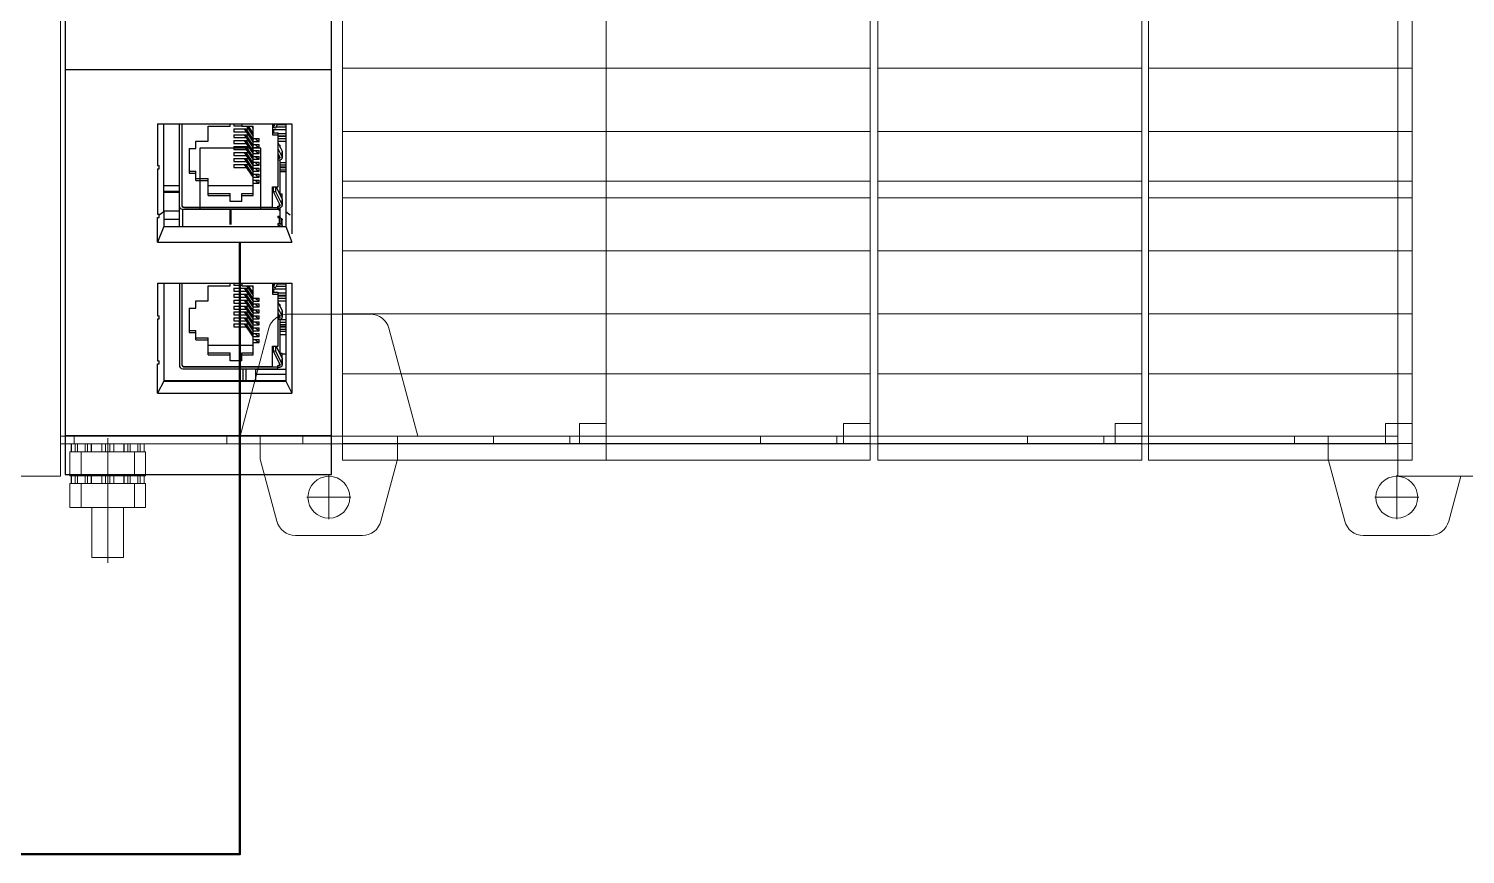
# Model space of a CAD drawing. Header units: millimetres. Extents: x 0 to 3780, y 0 to 2673.
# Drawn here: x 489.5 to 677.8, y 416.8 to 525 of the extents above; entities that cross this region are included whole.
import ezdxf
from ezdxf.enums import TextEntityAlignment as Align

# ---------------------------------------------------------------- set-up
doc = ezdxf.new("R2010")
doc.units = ezdxf.units.MM
for name, color, linetype, lineweight in [('AM_0', 7, 'Continuous', 5), ('AM_7', 7, 'Continuous', 5), ('AM_9', 6, 'Continuous', 5), ('EPLAN102', 7, 'Continuous', 5), ('EPLAN440', 73, 'Continuous', 5), ('EPLAN500', 7, 'Continuous', 5), ('EPLAN501', 7, 'Continuous', 5), ('EPLAN700', 12, 'Continuous', 5), ('EPLAN706', 5, 'Continuous', 5), ('EPLAN710', 5, 'Continuous', 5), ('EPLAN712', 5, 'Continuous', 5), ('EPLAN714', 7, 'Continuous', 5)]:
    doc.layers.add(name, color=color, linetype=linetype, lineweight=lineweight)
doc.styles.add('Tahoma', font='')
doc.styles.get('Tahoma').set_extended_font_data('Tahoma')

# ---------------------------------------------------------------- blocks, each defined once
blk = doc.blocks.new('EPLSYM_LibrarySPECIAL_Symbol210_Variant2_Placement43')
at = {"layer": 'EPLAN700', "lineweight": 50, "ltscale": 36}
blk.add_line((0, 0), (0, -2), dxfattribs=at)
at = {"layer": 'EPLAN706', "lineweight": 25, "ltscale": 36}
blk.add_lwpolyline([(-4, 0), (4, 0), (4, 8), (-4, 8)], close=True, dxfattribs=at)
at = {"layer": 'EPLAN440', "color": 73, "style": 'Tahoma'}
blk.add_attdef('17_20300', text='', height=1.63, dxfattribs=at).set_placement((0, 13.75), align=Align.BOTTOM_LEFT)
at = {"layer": 'EPLAN500', "color": 7, "style": 'Tahoma'}
blk.add_attdef('17_20027', text='', height=1.63, dxfattribs=at).set_placement((0, 16.45), align=Align.BOTTOM_LEFT)
at = {"layer": 'EPLAN501', "color": 7, "style": 'Tahoma'}
blk.add_attdef('17_20011', text='', height=1.63, dxfattribs=at).set_placement((0, 19.15), align=Align.BOTTOM_LEFT)
at = {"layer": 'EPLAN712', "color": 5, "style": 'Tahoma'}
blk.add_attdef('17_20010', text='', height=2.26, dxfattribs=at).set_placement((0, 10), align=Align.BOTTOM_CENTER)
blk = doc.blocks.new('EPLSYM_LibrarySPECIAL_Symbol202_Variant0_Placement43_10')
at = {"layer": 'EPLAN700', "color": 3, "lineweight": 50, "ltscale": 36}
blk.add_lwpolyline([(0, 0), (0, -80.23), (-197.18, -80.23), (-197.18, 776.99), (276.8, 776.99)], dxfattribs=at)
at = {"layer": 'EPLAN710', "color": 5, "style": 'Tahoma'}
blk.add_attdef('17_20010', text='', height=2.26, dxfattribs=at).set_placement((-1, 9.1), align=Align.BOTTOM_LEFT)
at = {"layer": 'EPLAN714', "color": 7, "style": 'Tahoma'}
for tag, height, p in [('17_20027', 6.32, (-1, 6.4)), ('17_20250', 1.63, (-1, 3.7)), ('17_20011', 1.63, (-1, 1))]:
    blk.add_attdef(tag, text='', height=height, dxfattribs=at).set_placement(p, align=Align.BOTTOM_RIGHT)

msp = doc.modelspace()

# ---------------------------------------------------------------- linework, layer by layer
at = {"lineweight": 0}
for p, q in [((530.61, 519.8), (565.21, 519.8)), ((565.21, 519.8), (599.81, 519.8)), ((600.81, 519.8), (635.41, 519.8)), ((636.28, 519.8), (670.88, 519.8)), ((530.61, 511.53), (565.21, 511.53)), ((565.21, 511.53), (599.81, 511.53)), ((600.81, 511.53), (635.41, 511.53)), ((636.28, 511.53), (670.88, 511.53)), ((530.61, 505.01), (565.21, 505.01)), ((565.21, 505.01), (599.81, 505.01)), ((600.81, 505.01), (635.41, 505.01)), ((636.28, 505.01), (670.88, 505.01)), ((530.61, 502.84), (565.21, 502.84)), ((565.21, 502.84), (599.81, 502.84)), ((600.81, 502.84), (635.41, 502.84)), ((636.28, 502.84), (670.88, 502.84)), ((530.61, 495.87), (565.21, 495.87)), ((565.21, 495.87), (599.81, 495.87)), ((600.81, 495.87), (635.41, 495.87)), ((636.28, 495.87), (670.88, 495.87)), ((530.61, 487.61), (565.21, 487.61)), ((565.21, 487.61), (599.81, 487.61)), ((600.81, 487.61), (635.41, 487.61)), ((636.28, 487.61), (670.88, 487.61)), ((530.61, 479.77), (565.21, 479.77)), ((565.21, 479.77), (599.81, 479.77)), ((600.81, 479.77), (635.41, 479.77)), ((636.28, 479.77), (670.88, 479.77)), ((561.71, 470.62), (561.71, 473.23)), ((565.21, 473.23), (561.71, 473.23)), ((596.31, 470.62), (596.31, 473.23)), ((599.81, 473.23), (596.31, 473.23)), ((631.91, 470.62), (631.91, 473.23)), ((635.41, 473.23), (631.91, 473.23)), ((667.38, 470.62), (667.38, 473.23)), ((670.88, 473.23), (667.38, 473.23))]:
    msp.add_line(p, q, dxfattribs=at)
for points in [[(565.21, 470.62), (530.61, 470.62), (530.61, 612.95), (565.21, 612.95)], [(530.61, 612.95), (530.61, 470.62), (565.21, 470.62), (565.21, 612.95)], [(599.81, 470.62), (565.21, 470.62), (565.21, 612.95), (599.81, 612.95)], [(565.21, 612.95), (565.21, 470.62), (599.81, 470.62), (599.81, 612.95)], [(635.41, 470.62), (600.81, 470.62), (600.81, 612.95), (635.41, 612.95)], [(600.81, 612.95), (600.81, 470.62), (635.41, 470.62), (635.41, 612.95)], [(670.88, 470.62), (636.28, 470.62), (636.28, 612.95), (670.88, 612.95)], [(636.28, 612.95), (636.28, 470.62), (670.88, 470.62), (670.88, 612.95)], [(565.21, 468.45), (565.21, 470.62), (565.21, 468.45), (530.61, 468.45), (530.61, 470.62), (530.61, 468.45)], [(599.81, 468.45), (599.81, 470.62), (599.81, 468.45), (565.21, 468.45), (565.21, 470.62), (565.21, 468.45)], [(635.41, 468.45), (635.41, 470.62), (635.41, 468.45), (600.81, 468.45), (600.81, 470.62), (600.81, 468.45)], [(670.88, 468.45), (670.88, 470.62), (670.88, 468.45), (636.28, 468.45), (636.28, 470.62), (636.28, 468.45)]]:
    msp.add_lwpolyline(points, close=True, dxfattribs=at)
at = {"layer": 'AM_0'}
for p, q in [((493.64, 466.35), (493.64, 611.63)), ((668.99, 611.63), (668.99, 466.35)), ((523.39, 487.58), (534.28, 487.58)), ((517.19, 471.58), (520.98, 485.73)), ((536.69, 485.73), (540.48, 471.58)), ((493.64, 471.58), (668.99, 471.58)), ((493.64, 470.58), (668.99, 470.58)), ((494.88, 469.54), (494.88, 466.4)), ((494.88, 469.54), (504.79, 469.54)), ((495.07, 470.58), (495.07, 469.54)), ((495.08, 469.54), (495.08, 470.58)), ((495.57, 469.54), (495.57, 470.58)), ((495.87, 469.54), (495.87, 470.58)), ((496.34, 469.54), (496.34, 466.4)), ((497.2, 469.54), (497.2, 470.58)), ((497.72, 469.54), (497.72, 470.58)), ((499.05, 469.54), (499.05, 470.58)), ((499.54, 469.54), (499.54, 470.58)), ((499.84, 469.54), (499.84, 466.4)), ((500.14, 469.54), (500.14, 470.58)), ((500.63, 469.54), (500.63, 470.58)), ((501.96, 469.54), (501.96, 470.58)), ((502.48, 469.54), (502.48, 470.58)), ((503.34, 469.54), (503.34, 466.4)), ((503.81, 469.54), (503.81, 470.58)), ((504.11, 469.54), (504.11, 470.58)), ((504.6, 469.54), (504.6, 470.58)), ((504.61, 469.54), (504.61, 470.58)), ((504.79, 469.54), (504.79, 466.4)), ((519.84, 470.58), (519.84, 468.58)), ((537.84, 468.58), (537.84, 470.58)), ((659.84, 470.58), (659.84, 468.58)), ((519.84, 468.58), (522.02, 460.43)), ((535.66, 460.43), (537.84, 468.58)), ((659.84, 468.58), (662.02, 460.43)), ((483.74, 466.35), (493.64, 466.35)), ((504.79, 466.4), (494.88, 466.4)), ((494.88, 465.36), (494.88, 462.22)), ((494.88, 465.36), (504.79, 465.36)), ((495.07, 466.4), (495.07, 465.36)), ((495.08, 465.36), (495.08, 466.4)), ((495.57, 465.36), (495.57, 466.4)), ((495.87, 465.36), (495.87, 466.4)), ((496.34, 465.36), (496.34, 462.22)), ((497.2, 465.36), (497.2, 466.4)), ((497.72, 465.36), (497.72, 466.4)), ((499.05, 465.36), (499.05, 466.4)), ((499.54, 465.36), (499.54, 466.4)), ((499.84, 465.36), (499.84, 462.22)), ((500.14, 465.36), (500.14, 466.4)), ((500.63, 465.36), (500.63, 466.4)), ((501.96, 465.36), (501.96, 466.4)), ((502.48, 465.36), (502.48, 466.4)), ((503.34, 465.36), (503.34, 462.22)), ((503.81, 465.36), (503.81, 466.4)), ((504.11, 465.36), (504.11, 466.4)), ((504.6, 465.36), (504.6, 466.4)), ((504.61, 465.36), (504.61, 466.4)), ((504.79, 465.36), (504.79, 462.22)), ((668.99, 466.35), (678.89, 466.35)), ((675.66, 460.43), (677.24, 466.35)), ((494.88, 462.22), (504.79, 462.22)), ((497.75, 462.22), (497.75, 455.7)), ((501.92, 455.7), (501.92, 462.22)), ((524.44, 458.58), (533.24, 458.58)), ((664.44, 458.58), (673.24, 458.58)), ((497.75, 455.7), (501.92, 455.7))]:
    msp.add_line(p, q, dxfattribs=at)
for centre in [(528.84, 463.58), (668.84, 463.58)]:
    msp.add_circle(centre, 2.75, dxfattribs=at)
for centre, start, end in [((523.39, 485.08), 90, 165), ((534.28, 485.08), 15, 90), ((524.44, 461.08), 195, 270), ((533.24, 461.08), 270, 345), ((664.44, 461.08), 195, 270), ((673.24, 461.08), 270, 345)]:
    msp.add_arc(centre, 2.5, start, end, dxfattribs=at)
at = {"layer": 'AM_7', "ltscale": 1.5}
for p, q in [((499.84, 471.32), (499.84, 454.96)), ((528.84, 460.69), (528.84, 466.47)), ((668.84, 460.69), (668.84, 466.47)), ((525.95, 463.58), (531.73, 463.58)), ((665.95, 463.58), (671.73, 463.58))]:
    msp.add_line(p, q, dxfattribs=at)
at = {"layer": 'AM_9', "ltscale": 2}
for p, q in [((495.44, 471.58), (495.44, 470.58)), ((515.44, 471.58), (515.44, 470.58)), ((519.84, 471.58), (519.84, 470.58)), ((525.44, 471.58), (525.44, 470.58)), ((537.84, 470.58), (537.84, 471.58)), ((550.44, 471.58), (550.44, 470.58)), ((560.44, 471.58), (560.44, 470.58)), ((585.44, 471.58), (585.44, 470.58)), ((595.44, 471.58), (595.44, 470.58)), ((620.44, 471.58), (620.44, 470.58)), ((630.44, 471.58), (630.44, 470.58)), ((655.44, 471.58), (655.44, 470.58)), ((659.84, 471.58), (659.84, 470.58)), ((496.89, 469.54), (496.89, 470.58)), ((497.68, 469.54), (497.68, 470.58)), ((501.99, 469.54), (501.99, 470.58)), ((502.78, 469.54), (502.78, 470.58)), ((496.89, 465.36), (496.89, 466.4)), ((497.68, 465.36), (497.68, 466.4)), ((501.99, 465.36), (501.99, 466.4)), ((502.78, 465.36), (502.78, 466.4))]:
    msp.add_line(p, q, dxfattribs=at)
at = {"layer": 'EPLAN102', "lineweight": 25, "ltscale": 36}
for p, q in [((494.28, 519.66), (529.16, 519.66)), ((506.38, 512.53), (523.98, 512.53)), ((507.18, 501.01), (507.18, 512.53)), ((509.27, 499.07), (509.27, 512.53)), ((515.9, 512.21), (515.9, 512.53)), ((521.46, 512.51), (521.56, 512.51)), ((521.46, 512.44), (521.56, 512.44)), ((521.56, 512.03), (521.56, 512.53)), ((521.84, 511.94), (522.13, 512.53)), ((522.09, 512.44), (523.18, 512.44)), ((522.12, 512.51), (523.18, 512.51)), ((523.98, 512.53), (523.98, 498.1)), ((516.39, 511.87), (518.27, 511.87)), ((516.39, 511.1), (518.27, 511.1)), ((517.73, 511.87), (518.93, 510.14)), ((517.73, 511.1), (518.93, 509.36)), ((517.93, 511.87), (518.93, 510.43)), ((517.93, 511.1), (518.93, 509.65)), ((518.04, 512.21), (518.93, 510.92)), ((518.24, 512.21), (518.93, 511.21)), ((518.74, 512.21), (518.93, 511.93)), ((518.93, 503.14), (518.93, 512.21)), ((518.93, 510.59), (519.69, 510.59)), ((519.16, 510.59), (519.16, 510.59)), ((519.29, 510.45), (519.47, 510.34)), ((519.58, 510.59), (519.69, 510.56)), ((519.69, 510.2), (519.69, 510.59)), ((521.46, 512.15), (521.56, 512.15)), ((521.46, 511.8), (523.18, 511.8)), ((521.46, 511.43), (521.62, 511.43)), ((521.46, 511.35), (522.19, 511.35)), ((521.94, 512.15), (523.18, 512.15)), ((522.19, 504.26), (522.19, 511.35)), ((522.19, 511.25), (523.18, 511.25)), ((522.19, 510.96), (523.18, 510.96)), ((522.19, 510.89), (523.18, 510.89)), ((522.19, 510.59), (523.18, 510.59)), ((510.54, 509.28), (511.38, 509.28)), ((516.39, 510.32), (518.27, 510.32)), ((516.39, 509.54), (518.27, 509.54)), ((516.39, 508.76), (518.27, 508.76)), ((517.73, 510.32), (518.93, 508.58)), ((517.73, 509.54), (518.93, 507.8)), ((517.73, 508.76), (518.93, 507.03)), ((517.93, 510.32), (518.93, 508.87)), ((517.93, 509.54), (518.93, 508.1)), ((517.93, 508.76), (518.93, 507.32)), ((518.93, 510.2), (519.69, 510.2)), ((518.93, 509.82), (519.69, 509.82)), ((518.93, 509.43), (519.69, 509.43)), ((518.93, 509.04), (519.69, 509.04)), ((518.93, 508.65), (519.69, 508.65)), ((519.16, 509.82), (519.16, 509.81)), ((519.16, 509.04), (519.16, 509.03)), ((519.29, 509.67), (519.47, 509.56)), ((519.29, 508.9), (519.47, 508.78)), ((519.47, 510.34), (519.69, 510.26)), ((519.47, 509.56), (519.69, 509.49)), ((519.47, 508.78), (519.69, 508.71)), ((519.58, 509.82), (519.69, 509.78)), ((519.58, 509.04), (519.69, 509)), ((519.69, 509.43), (519.69, 509.82)), ((519.69, 508.65), (519.69, 509.04)), ((522.19, 510.24), (523.18, 510.24)), ((522.19, 510), (522.71, 508.92)), ((522.19, 509.22), (522.71, 508.15)), ((522.19, 508.57), (522.43, 508.07)), ((522.25, 509.87), (522.46, 509.7)), ((522.46, 509.43), (522.46, 509.7)), ((522.71, 508.92), (522.73, 508.83)), ((522.73, 508.06), (522.73, 508.83)), ((506.38, 506.63), (506.59, 506.64)), ((506.59, 506.64), (506.59, 507.04)), ((516.39, 507.98), (518.27, 507.98)), ((516.39, 507.2), (518.27, 507.2)), ((517.73, 507.98), (518.93, 506.25)), ((517.73, 507.2), (518.93, 505.47)), ((517.93, 507.98), (518.93, 506.54)), ((517.93, 507.2), (518.93, 505.76)), ((518.93, 508.26), (519.69, 508.26)), ((518.93, 507.87), (519.69, 507.87)), ((518.93, 507.48), (519.69, 507.48)), ((518.93, 507.09), (519.69, 507.09)), ((518.93, 506.7), (519.69, 506.7)), ((519.16, 508.26), (519.16, 508.26)), ((519.16, 507.48), (519.16, 507.48)), ((519.16, 506.7), (519.16, 506.7)), ((519.29, 508.12), (519.47, 508.01)), ((519.29, 507.34), (519.47, 507.23)), ((519.47, 508.01), (519.69, 507.93)), ((519.47, 507.23), (519.69, 507.15)), ((519.58, 508.26), (519.69, 508.22)), ((519.58, 507.48), (519.69, 507.44)), ((519.58, 506.7), (519.69, 506.66)), ((519.69, 507.87), (519.69, 508.26)), ((519.69, 507.09), (519.69, 507.48)), ((519.69, 506.31), (519.69, 506.7)), ((522.19, 508.01), (522.34, 508.01)), ((522.19, 507.82), (522.46, 507.82)), ((522.34, 508.01), (522.35, 508.02)), ((522.35, 508.02), (522.36, 508.02)), ((522.46, 503.35), (522.46, 507.82)), ((522.46, 507.81), (522.49, 507.81)), ((522.46, 507.44), (523.18, 507.44)), ((522.46, 507.13), (523.18, 507.13)), ((522.46, 506.9), (523.18, 506.9)), ((522.46, 506.81), (523.18, 506.81)), ((522.46, 506.32), (522.46, 506.81)), ((522.49, 507.81), (522.56, 507.85)), ((522.56, 507.85), (522.63, 507.9)), ((522.63, 507.9), (522.7, 507.97)), ((522.7, 507.97), (522.73, 508.06)), ((510.54, 506.33), (511.38, 506.33)), ((511.38, 505.11), (511.38, 506.33)), ((511.38, 505.37), (513.03, 505.37)), ((511.38, 505.11), (513.03, 505.11)), ((513.03, 503.14), (513.03, 505.37)), ((518.93, 506.31), (519.69, 506.31)), ((518.93, 505.92), (519.69, 505.92)), ((518.93, 505.54), (519.69, 505.54)), ((518.93, 505.15), (519.69, 505.15)), ((518.93, 504.76), (519.69, 504.76)), ((519.16, 505.92), (519.16, 505.92)), ((519.16, 505.15), (519.16, 505.14)), ((519.29, 506.56), (519.47, 506.45)), ((519.29, 505.78), (519.47, 505.67)), ((519.29, 505), (519.47, 504.89)), ((519.47, 506.45), (519.69, 506.37)), ((519.47, 505.67), (519.69, 505.59)), ((519.47, 504.89), (519.69, 504.82)), ((519.58, 505.92), (519.69, 505.89)), ((519.58, 505.15), (519.69, 505.11)), ((519.69, 505.54), (519.69, 505.92)), ((519.69, 504.76), (519.69, 505.15)), ((522.46, 506.49), (523.18, 506.49)), ((522.46, 506.26), (523.18, 506.26)), ((507.18, 504.42), (509.27, 504.42)), ((507.18, 503.71), (509.27, 503.71)), ((507.18, 503.59), (509.27, 503.59)), ((507.18, 503.59), (509.27, 503.59)), ((507.18, 503.58), (509.27, 503.58)), ((507.18, 503.58), (509.27, 503.58)), ((507.18, 503.57), (509.27, 503.57)), ((507.18, 503.57), (509.27, 503.57)), ((507.18, 503.56), (509.27, 503.56)), ((507.18, 503.56), (509.27, 503.56)), ((513.03, 504.42), (518.93, 504.42)), ((513.03, 503.41), (515.9, 503.41)), ((513.03, 503.14), (515.9, 503.14)), ((517.41, 503.41), (518.93, 503.41)), ((517.41, 502.36), (517.41, 503.41)), ((517.41, 503.14), (518.93, 503.14)), ((521.56, 503.58), (521.56, 504.26)), ((521.93, 504.26), (522.71, 502.66)), ((522.46, 503.35), (522.73, 503.35)), ((522.53, 503.03), (522.73, 503.03)), ((522.73, 502.8), (522.73, 503.35)), ((507.18, 501.1), (509.27, 501.1)), ((509.27, 501.63), (509.33, 501.48)), ((509.33, 501.48), (509.47, 501.37)), ((509.47, 501.37), (509.67, 501.33)), ((509.57, 501.89), (509.62, 501.75)), ((509.62, 501.75), (509.75, 501.66)), ((509.62, 501.69), (509.75, 501.59)), ((509.75, 501.66), (509.92, 501.62)), ((509.75, 501.59), (509.92, 501.56)), ((509.92, 501.62), (521.46, 501.62)), ((522.16, 501.52), (522.34, 501.52)), ((522.16, 501.45), (522.46, 501.24)), ((522.16, 501.37), (522.46, 501.14)), ((522.34, 501.75), (522.35, 501.75)), ((522.34, 501.52), (522.42, 501.53)), ((522.35, 501.75), (522.36, 501.75)), ((522.35, 501.52), (522.46, 501.44)), ((522.42, 501.53), (522.49, 501.55)), ((522.49, 501.55), (522.56, 501.58)), ((522.56, 501.58), (522.63, 501.63)), ((522.63, 501.63), (522.7, 501.71)), ((522.64, 502.8), (522.73, 502.8)), ((522.7, 501.71), (522.73, 501.8)), ((522.71, 502.66), (522.73, 502.57)), ((522.73, 501.8), (522.73, 502.57)), ((506.38, 500.25), (506.59, 500.26)), ((506.38, 497.01), (506.38, 500.25)), ((506.59, 500.26), (506.59, 500.6)), ((507.18, 500.03), (509.27, 500.03)), ((522.16, 500.42), (522.46, 500.42)), ((522.16, 499.45), (522.34, 499.45)), ((522.34, 500.23), (522.42, 500.22)), ((522.42, 500.22), (522.49, 500.2)), ((522.42, 499.45), (522.49, 499.42)), ((522.46, 499.07), (522.46, 499.26)), ((522.49, 500.2), (522.56, 500.16)), ((522.49, 499.42), (522.56, 499.39)), ((522.56, 500.16), (522.63, 500.11)), ((522.63, 500.11), (522.7, 500.04)), ((522.7, 500.04), (522.73, 499.95)), ((522.7, 499.26), (522.73, 499.18)), ((522.71, 499.09), (522.73, 499.18)), ((522.73, 499.18), (522.73, 499.95)), ((522.73, 499.07), (522.73, 499.82)), ((507.18, 499.07), (523.18, 499.07)), ((522.71, 499.07), (522.71, 499.09)), ((506.38, 491.64), (523.98, 491.64)), ((515.9, 491.31), (515.9, 491.64)), ((521.46, 491.61), (521.56, 491.61)), ((521.56, 491.12), (521.56, 491.64)), ((521.84, 491.04), (522.13, 491.64)), ((522.12, 491.61), (523.18, 491.61)), ((523.98, 491.64), (523.98, 477.21)), ((516.39, 490.97), (518.27, 490.97)), ((516.39, 490.19), (518.27, 490.19)), ((517.73, 490.97), (518.93, 489.24)), ((517.73, 490.19), (518.93, 488.46)), ((517.93, 490.97), (518.93, 489.53)), ((517.93, 490.19), (518.93, 488.75)), ((518.04, 491.31), (518.93, 490.02)), ((518.24, 491.31), (518.93, 490.31)), ((518.74, 491.31), (518.93, 491.03)), ((518.93, 482.24), (518.93, 491.31)), ((518.93, 489.69), (519.69, 489.69)), ((519.16, 489.69), (519.16, 489.69)), ((519.58, 489.69), (519.69, 489.65)), ((519.69, 489.3), (519.69, 489.69)), ((521.46, 491.54), (521.56, 491.54)), ((521.46, 491.25), (521.56, 491.25)), ((521.46, 490.9), (523.18, 490.9)), ((521.46, 490.53), (521.62, 490.53)), ((521.46, 490.45), (522.19, 490.45)), ((521.94, 491.25), (523.18, 491.25)), ((522.09, 491.54), (523.18, 491.54)), ((522.19, 483.36), (522.19, 490.45)), ((522.19, 490.35), (523.18, 490.35)), ((522.19, 490.06), (523.18, 490.06)), ((522.19, 489.98), (523.18, 489.98)), ((522.19, 489.69), (523.18, 489.69)), ((510.54, 488.38), (511.38, 488.38)), ((516.39, 489.42), (518.27, 489.42)), ((516.39, 488.64), (518.27, 488.64)), ((516.39, 487.86), (518.27, 487.86)), ((517.73, 489.42), (518.93, 487.68)), ((517.73, 488.64), (518.93, 486.9)), ((517.73, 487.86), (518.93, 486.12)), ((517.93, 489.42), (518.93, 487.97)), ((517.93, 488.64), (518.93, 487.19)), ((517.93, 487.86), (518.93, 486.42)), ((518.93, 489.3), (519.69, 489.3)), ((518.93, 488.91), (519.69, 488.91)), ((518.93, 488.53), (519.69, 488.53)), ((518.93, 488.14), (519.69, 488.14)), ((519.16, 488.91), (519.16, 488.91)), ((519.16, 488.14), (519.16, 488.13)), ((519.29, 489.55), (519.47, 489.44)), ((519.29, 488.77), (519.47, 488.66)), ((519.29, 487.99), (519.47, 487.88)), ((519.47, 489.44), (519.69, 489.36)), ((519.47, 488.66), (519.69, 488.58)), ((519.47, 487.88), (519.69, 487.81)), ((519.58, 488.91), (519.69, 488.88)), ((519.58, 488.14), (519.69, 488.1)), ((519.69, 488.53), (519.69, 488.91)), ((519.69, 487.75), (519.69, 488.14)), ((522.19, 489.34), (523.18, 489.34)), ((522.19, 489.09), (522.71, 488.02)), ((522.19, 488.32), (522.71, 487.25)), ((522.25, 488.97), (522.46, 488.8)), ((522.46, 488.53), (522.46, 488.8)), ((522.71, 488.02), (522.73, 487.93)), ((522.73, 487.16), (522.73, 487.93)), ((506.38, 486.95), (506.59, 486.96)), ((506.59, 486.96), (506.59, 487.34)), ((516.39, 487.08), (518.27, 487.08)), ((516.39, 486.3), (518.27, 486.3)), ((517.73, 487.08), (518.93, 485.35)), ((517.73, 486.3), (518.93, 484.57)), ((517.93, 487.08), (518.93, 485.64)), ((517.93, 486.3), (518.93, 484.86)), ((518.93, 487.75), (519.69, 487.75)), ((518.93, 487.36), (519.69, 487.36)), ((518.93, 486.97), (519.69, 486.97)), ((518.93, 486.58), (519.69, 486.58)), ((518.93, 486.19), (519.69, 486.19)), ((519.16, 487.36), (519.16, 487.35)), ((519.16, 486.58), (519.16, 486.58)), ((519.29, 487.22), (519.47, 487.1)), ((519.29, 486.44), (519.47, 486.33)), ((519.47, 487.1), (519.69, 487.03)), ((519.47, 486.33), (519.69, 486.25)), ((519.58, 487.36), (519.69, 487.32)), ((519.58, 486.58), (519.69, 486.54)), ((519.69, 486.97), (519.69, 487.36)), ((519.69, 486.19), (519.69, 486.58)), ((522.19, 487.67), (522.43, 487.17)), ((522.19, 487.11), (522.34, 487.11)), ((522.19, 486.92), (522.46, 486.92)), ((522.34, 487.11), (522.35, 487.12)), ((522.35, 487.12), (522.36, 487.12)), ((522.46, 482.45), (522.46, 486.92)), ((522.46, 486.9), (522.49, 486.91)), ((522.46, 486.89), (523.18, 486.89)), ((522.46, 486.89), (523.18, 486.89)), ((522.46, 486.54), (523.18, 486.54)), ((522.46, 486.23), (523.18, 486.23)), ((522.46, 486), (523.18, 486)), ((522.49, 486.91), (522.56, 486.95)), ((522.56, 486.95), (522.63, 487)), ((522.63, 487), (522.7, 487.07)), ((522.7, 487.07), (522.73, 487.16)), ((510.54, 485.43), (511.38, 485.43)), ((511.38, 484.21), (511.38, 485.43)), ((511.38, 484.47), (513.03, 484.47)), ((511.38, 484.21), (513.03, 484.21)), ((513.03, 482.24), (513.03, 484.47)), ((518.93, 485.8), (519.69, 485.8)), ((518.93, 485.41), (519.69, 485.41)), ((518.93, 485.02), (519.69, 485.02)), ((518.93, 484.63), (519.69, 484.63)), ((518.93, 484.24), (519.69, 484.24)), ((519.16, 485.8), (519.16, 485.8)), ((519.16, 485.02), (519.16, 485.02)), ((519.16, 484.24), (519.16, 484.24)), ((519.29, 485.66), (519.47, 485.55)), ((519.29, 484.88), (519.47, 484.77)), ((519.29, 484.1), (519.47, 483.99)), ((519.47, 485.55), (519.69, 485.47)), ((519.47, 484.77), (519.69, 484.69)), ((519.58, 485.8), (519.69, 485.76)), ((519.58, 485.02), (519.69, 484.98)), ((519.58, 484.24), (519.69, 484.21)), ((519.69, 485.41), (519.69, 485.8)), ((519.69, 484.63), (519.69, 485.02)), ((519.69, 483.86), (519.69, 484.24)), ((522.46, 485.9), (523.18, 485.9)), ((522.46, 485.42), (522.46, 485.9)), ((522.46, 485.59), (523.18, 485.59)), ((522.46, 485.36), (523.18, 485.36)), ((522.46, 484.89), (523.18, 484.89)), ((513.03, 483.52), (518.93, 483.52)), ((513.03, 482.5), (515.9, 482.5)), ((513.03, 482.24), (515.9, 482.24)), ((517.41, 482.5), (518.93, 482.5)), ((517.41, 481.46), (517.41, 482.5)), ((517.41, 482.24), (518.93, 482.24)), ((518.93, 483.86), (519.69, 483.86)), ((519.47, 483.99), (519.69, 483.91)), ((521.56, 482.68), (521.56, 483.36)), ((521.93, 483.36), (522.71, 481.76)), ((522.46, 482.45), (522.73, 482.45)), ((522.73, 481.9), (522.73, 482.45)), ((522.73, 482.38), (523.18, 482.38)), ((506.38, 481.05), (506.59, 481.06)), ((506.38, 477.21), (506.38, 481.05)), ((506.59, 481.06), (506.59, 481.45)), ((509.33, 480.58), (509.47, 480.47)), ((509.47, 480.47), (509.67, 480.42)), ((509.57, 480.99), (509.62, 480.85)), ((509.62, 480.85), (509.75, 480.75)), ((509.62, 480.79), (509.75, 480.69)), ((509.67, 480.42), (522.16, 480.42)), ((509.75, 480.75), (509.92, 480.72)), ((509.75, 480.69), (509.92, 480.65)), ((509.92, 480.72), (521.46, 480.72)), ((517.6, 478.86), (517.6, 480.42)), ((517.98, 478.86), (517.98, 480.42)), ((519.25, 478.86), (519.25, 480.42)), ((519.25, 480.38), (523.18, 480.38)), ((522.16, 480.62), (522.34, 480.62)), ((522.34, 480.85), (522.35, 480.85)), ((522.34, 480.62), (522.42, 480.62)), ((522.35, 480.85), (522.36, 480.85)), ((522.42, 480.62), (522.49, 480.65)), ((522.49, 480.65), (522.56, 480.68)), ((522.53, 482.13), (522.73, 482.13)), ((522.56, 480.68), (522.63, 480.73)), ((522.63, 480.73), (522.7, 480.81)), ((522.64, 481.9), (522.73, 481.9)), ((522.7, 480.81), (522.73, 480.9)), ((522.71, 481.76), (522.73, 481.67)), ((522.73, 480.9), (522.73, 481.67)), ((507.18, 478.86), (523.18, 478.86)), ((519.25, 479.7), (523.18, 479.7)), ((494.28, 471.66), (529.16, 471.66))]:
    msp.add_line(p, q, dxfattribs=at)
msp.add_lwpolyline([(494.28, 466.58), (529.16, 466.58), (529.16, 612.38), (494.28, 612.38)], close=True, dxfattribs=at)
for points in [[(506.38, 512.53), (506.38, 507.04), (506.59, 507.04)], [(509.57, 512.53), (509.57, 501.82), (509.62, 501.69)], [(516.39, 512.53), (516.39, 512.26), (517.41, 512.26)], [(517.41, 512.53), (517.41, 512.21), (518.93, 512.21)], [(521.46, 512.53), (521.46, 511.09), (522.19, 511.09)], [(521.84, 511.94), (521.56, 512.03), (521.81, 512.53)], [(523.18, 512.53), (523.18, 501.01), (523.76, 500.6)], [(513.03, 510.24), (513.03, 512.21), (515.9, 512.21)], [(516.39, 511.87), (516.39, 511.48), (518, 511.48)], [(516.39, 511.1), (516.39, 510.71), (518, 510.71)], [(519.16, 510.59), (519.16, 510.59), (519.29, 510.45)], [(521.62, 511.35), (521.62, 511.69), (521.77, 511.8)], [(510.54, 509.28), (510.54, 506.07), (511.38, 506.07)], [(511.38, 509.28), (511.38, 510.24), (513.03, 510.24)], [(516.39, 510.32), (516.39, 509.93), (518, 509.93)], [(516.39, 509.54), (516.39, 509.15), (518, 509.15)], [(516.39, 508.76), (516.39, 508.37), (518, 508.37)], [(519.16, 509.82), (519.16, 509.81), (519.29, 509.67)], [(519.16, 509.04), (519.16, 509.03), (519.29, 508.9)], [(522.71, 508.92), (522.71, 508.15), (522.73, 508.06)], [(506.38, 506.63), (506.38, 500.67), (506.61, 500.66)], [(516.39, 507.98), (516.39, 507.59), (518, 507.59)], [(516.39, 507.2), (516.39, 506.82), (518, 506.82)], [(519.16, 508.26), (519.16, 508.26), (519.29, 508.12)], [(519.16, 507.48), (519.16, 507.48), (519.29, 507.34)], [(519.16, 506.7), (519.16, 506.7), (519.29, 506.56)], [(522.34, 508.27), (522.34, 508.01), (522.34, 508.01)], [(522.36, 508.23), (522.36, 508.02), (522.43, 508.07)], [(519.16, 505.92), (519.16, 505.92), (519.29, 505.78)], [(519.16, 505.15), (519.16, 505.14), (519.29, 505)], [(517.41, 502.36), (515.9, 502.36), (515.9, 503.41)], [(521.46, 501.62), (521.46, 504.26), (522.19, 504.26)], [(521.84, 503.66), (521.56, 503.58), (522.43, 501.81)], [(521.84, 504.26), (521.84, 503.66), (522.71, 501.89)], [(506.61, 500.66), (506.59, 500.6), (507.18, 501.01)], [(507.18, 501.01), (507.18, 499.07), (523.18, 499.07)], [(509.67, 499.07), (509.67, 501.33), (522.16, 501.33)], [(509.92, 501.62), (509.92, 501.56), (522.16, 501.56)], [(522.16, 501.33), (522.16, 501.75), (522.34, 501.75)], [(522.34, 502), (522.34, 501.75), (522.34, 501.75)], [(522.36, 501.96), (522.36, 501.75), (522.43, 501.81)], [(522.46, 500.2), (522.46, 501.14), (522.46, 501.44)], [(522.71, 502.66), (522.71, 501.89), (522.73, 501.8)], [(523.18, 501.01), (523.18, 499.07), (523.98, 497.01)], [(522.16, 500.42), (522.16, 500.23), (522.34, 500.23)], [(522.16, 499.45), (522.16, 499.26), (522.46, 499.26)], [(522.34, 500.23), (522.34, 499.45), (522.42, 499.45)], [(522.56, 500.16), (522.56, 499.39), (522.63, 499.34)], [(522.63, 500.11), (522.63, 499.34), (522.7, 499.26)], [(507.18, 499.07), (506.38, 497.01), (523.98, 497.01)], [(506.38, 491.64), (506.38, 487.35), (506.59, 487.34)], [(507.18, 491.64), (507.18, 478.79), (523.18, 478.79)], [(509.27, 491.64), (509.27, 480.73), (509.33, 480.58)], [(509.57, 491.64), (509.57, 480.92), (509.62, 480.79)], [(516.39, 491.64), (516.39, 491.36), (517.41, 491.36)], [(517.41, 491.64), (517.41, 491.31), (518.93, 491.31)], [(521.46, 491.64), (521.46, 490.19), (522.19, 490.19)], [(521.84, 491.04), (521.56, 491.12), (521.81, 491.64)], [(523.18, 491.64), (523.18, 478.79), (523.98, 477.21)], [(513.03, 489.34), (513.03, 491.31), (515.9, 491.31)], [(516.39, 490.97), (516.39, 490.58), (518, 490.58)], [(516.39, 490.19), (516.39, 489.81), (518, 489.81)], [(519.16, 489.69), (519.16, 489.69), (519.29, 489.55)], [(521.62, 490.45), (521.62, 490.79), (521.77, 490.9)], [(510.54, 488.38), (510.54, 485.17), (511.38, 485.17)], [(511.38, 488.38), (511.38, 489.34), (513.03, 489.34)], [(516.39, 489.42), (516.39, 489.03), (518, 489.03)], [(516.39, 488.64), (516.39, 488.25), (518, 488.25)], [(516.39, 487.86), (516.39, 487.47), (518, 487.47)], [(519.16, 488.91), (519.16, 488.91), (519.29, 488.77)], [(519.16, 488.14), (519.16, 488.13), (519.29, 487.99)], [(522.71, 488.02), (522.71, 487.25), (522.73, 487.16)], [(506.38, 486.95), (506.38, 481.45), (506.59, 481.45)], [(516.39, 487.08), (516.39, 486.69), (518, 486.69)], [(516.39, 486.3), (516.39, 485.91), (518, 485.91)], [(519.16, 487.36), (519.16, 487.35), (519.29, 487.22)], [(519.16, 486.58), (519.16, 486.58), (519.29, 486.44)], [(522.34, 487.37), (522.34, 487.11), (522.34, 487.11)], [(522.36, 487.33), (522.36, 487.12), (522.43, 487.17)], [(519.16, 485.8), (519.16, 485.8), (519.29, 485.66)], [(519.16, 485.02), (519.16, 485.02), (519.29, 484.88)], [(519.16, 484.24), (519.16, 484.24), (519.29, 484.1)], [(517.41, 481.46), (515.9, 481.46), (515.9, 482.5)], [(521.46, 480.72), (521.46, 483.36), (522.19, 483.36)], [(521.84, 482.76), (521.56, 482.68), (522.43, 480.91)], [(521.84, 483.36), (521.84, 482.76), (522.71, 480.99)], [(509.92, 480.72), (509.92, 480.65), (522.16, 480.65)], [(522.16, 480.42), (522.16, 480.85), (522.34, 480.85)], [(522.34, 481.1), (522.34, 480.85), (522.34, 480.85)], [(522.36, 481.06), (522.36, 480.85), (522.43, 480.91)], [(522.71, 481.76), (522.71, 480.99), (522.73, 480.9)], [(507.18, 478.79), (506.38, 477.21), (523.98, 477.21)]]:
    msp.add_lwpolyline(points, dxfattribs=at)

# ---------------------------------------------------------------- block references
for name, p in [('EPLSYM_LibrarySPECIAL_Symbol202_Variant0_Placement43_10', (517.18, 497.01)), ('EPLSYM_LibrarySPECIAL_Symbol210_Variant2_Placement43', (515.92, 501.33))]:
    msp.add_blockref(name, p)

doc.saveas('drawing.dxf')
